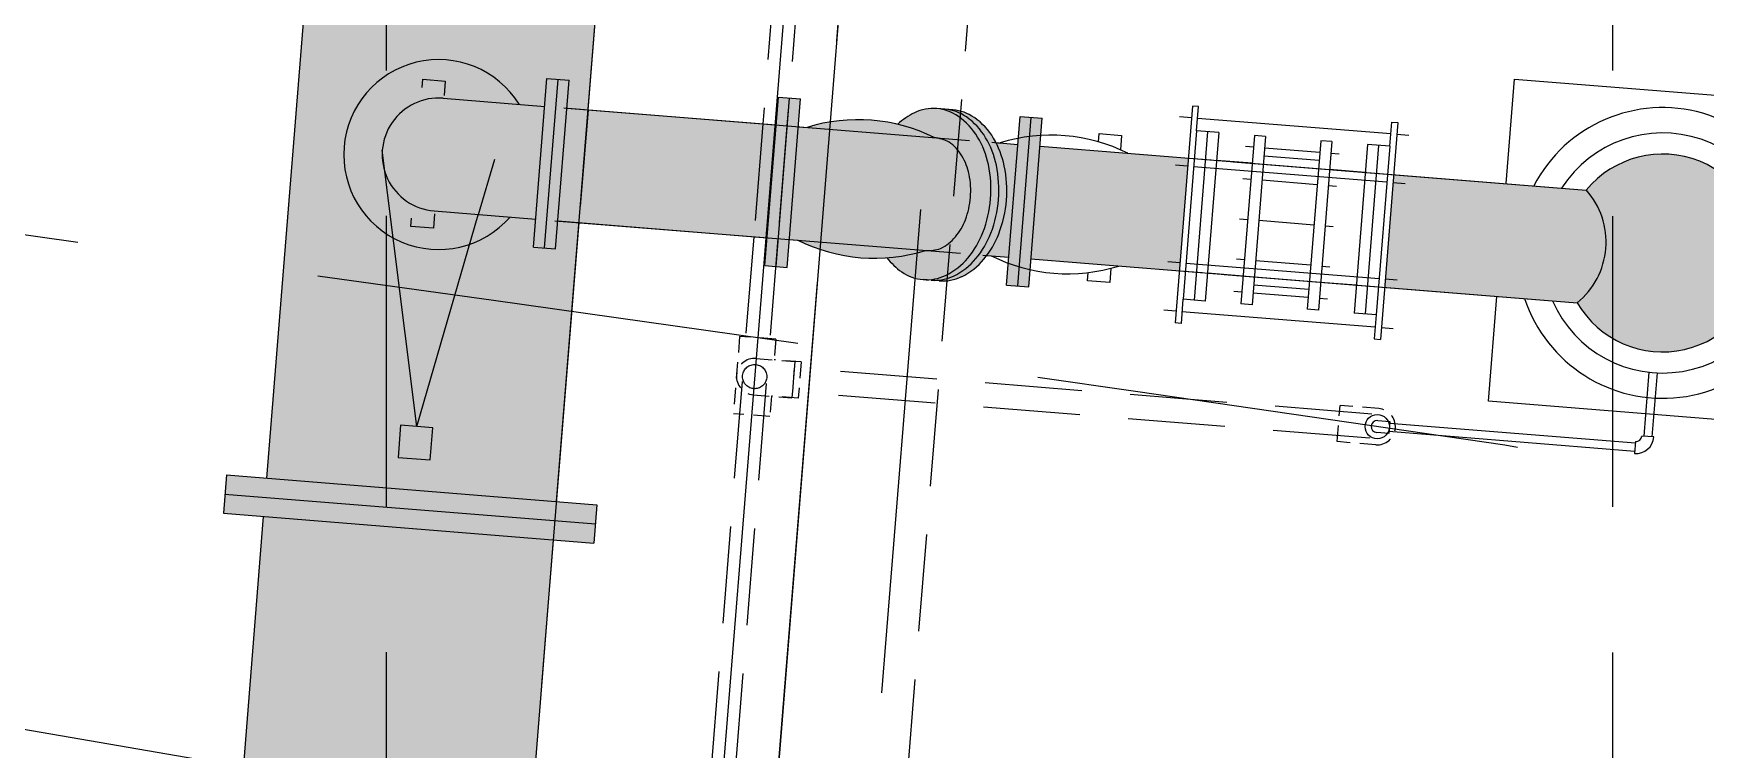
# Model space of a CAD drawing. Header units: feet. Extents: x 4829 to 5337, y 4560 to 5371.
# Drawn here: x 5129.99 to 5147.24, y 5210.88 to 5218.27 of the extents above; entities that cross this region are included whole.
import ezdxf

# ---------------------------------------------------------------- set-up
doc = ezdxf.new("R2010")
doc.units = ezdxf.units.FT
doc.header["$LTSCALE"] = 20
doc.header["$MEASUREMENT"] = 0
for name, pattern in [('HIDDEN', [0.375, 0.25, -0.125]), ('Prop.Base$0$HIDDEN', [0.375, 0.25, -0.125]), ('Prop.Base$0$HIDDENS', [0.075, 0.05, -0.025]), ('Prop.Base$0$STRUCTCL', [1.15, 1, -0.05, 0.05, -0.05])]:
    doc.linetypes.add(name, pattern=pattern)
doc.layers.get('0').update_dxf_attribs({"linetype": 'CONTINUOUS'})
for name, color, linetype in [('DPIPE1', 2, 'CONTINUOUS'), ('EC', 43, 'CONTINUOUS'), ('GRID', 254, 'HIDDEN'), ('Prop.Base$0$CL-PVC', 9, 'Prop.Base$0$STRUCTCL'), ('Prop.Base$0$DISCHARGE-SOLID', 40, 'CONTINUOUS'), ('Prop.Base$0$DPIPE1', 2, 'CONTINUOUS'), ('Prop.Base$0$GRATING', 9, 'CONTINUOUS'), ('Prop.Base$0$HIDDEN0', 8, 'Prop.Base$0$HIDDENS'), ('Prop.Base$0$PIPE0', 242, 'CONTINUOUS'), ('Prop.Base$0$PIPE1', 2, 'CONTINUOUS'), ('Prop.Base$0$PIT', 8, 'Prop.Base$0$HIDDEN'), ('Prop.Base$0$STRUCT2', 192, 'CONTINUOUS')]:
    doc.layers.add(name, color=color, linetype=linetype)

# ---------------------------------------------------------------- blocks, each defined once
blk = doc.blocks.new('Prop.Base$0$FLG36')
for p, q in [((2.38, 23), (-2.38, 23)), ((-2.38, 23), (-2.38, -23)), ((0, 23), (0, -23)), ((2.38, 23), (2.38, -23)), ((2.38, -23), (-2.38, -23))]:
    blk.add_line(p, q)
blk = doc.blocks.new('Prop.Base$0$15VB90')
for p, q in [((0, 1.125), (2.4, 1.125)), ((2.4, 1.125), (2.4, -1.125)), ((0, -1.125), (2.4, -1.125))]:
    blk.add_line(p, q)
blk.add_arc((0, 0), 1.125, 90, 270)
blk = doc.blocks.new('Prop.Base$0$15X15TEE')
for p, q in [((-1.125, 2.8), (1.125, 2.8)), ((-1.125, 2.8), (-1.125, 1.125)), ((1.125, 2.8), (1.125, 1.125)), ((-2.4, 1.125), (-2.4, -1.125)), ((-2.4, 1.125), (-1.125, 1.125)), ((1.125, 1.125), (2.4, 1.125)), ((2.4, 1.125), (2.4, -1.125)), ((-2.4, -1.125), (2.4, -1.125))]:
    blk.add_line(p, q)
blk = doc.blocks.new('Prop.Base$0$FLG14')
for p, q in [((-1.38, 10.46), (1.38, 10.46)), ((-1.38, -10.46), (-1.38, 10.46)), ((0, -10.46), (0, 10.46)), ((1.38, -10.46), (1.38, 10.46)), ((-1.38, -10.46), (1.38, -10.46))]:
    blk.add_line(p, q)
blk = doc.blocks.new('Prop.Base$0$1B90')
for p, q in [((1.47, -0.75), (1.47, 0.75)), ((-0.75, -1.47), (0.75, -1.47))]:
    blk.add_line(p, q)
for radius in [2.22, 0.724]:
    blk.add_arc((1.47, -1.47), radius, 90, 180)
blk = doc.blocks.new('Prop.Base$0$1VB90')
for p, q in [((0, 0.75), (1.5, 0.75)), ((1.5, 0.75), (1.5, -0.75)), ((1.5, -0.75), (0, -0.75))]:
    blk.add_line(p, q)
blk.add_arc((0, 0), 0.75, 90, 270)
blk = doc.blocks.new('Prop.Base$0$COUPLE14')
for p, q in [((-4.81, 10.46), (-3.43, 10.46)), ((-4.81, -10.46), (-4.81, 10.46)), ((-3.43, -10.46), (-3.43, 10.46)), ((3.43, 10.46), (4.81, 10.46)), ((3.43, -10.46), (3.43, 10.46)), ((4.81, -10.46), (4.81, 10.46)), ((-4.81, -10.46), (-3.43, -10.46)), ((3.43, -10.46), (4.81, -10.46))]:
    blk.add_line(p, q)
at = {"layer": 'Prop.Base$0$PIPE0'}
for p, q in [((-3.43, 8), (3.43, 8)), ((-3.43, -8), (3.43, -8))]:
    blk.add_line(p, q, dxfattribs=at)
at = {"layer": 'Prop.Base$0$PIPE1'}
for p, q in [((-5.81, 9), (-4.81, 9)), ((-3.43, 9), (3.43, 9)), ((4.81, 9), (5.81, 9)), ((-4.81, 5), (-5.81, 5)), ((-3.43, 5), (3.43, 5)), ((4.81, 5), (5.81, 5)), ((-4.81, 0), (-5.81, 0)), ((-3.43, 0), (3.43, 0)), ((4.81, 0), (5.81, 0)), ((-4.81, -5), (-5.81, -5)), ((-3.43, -5), (3.43, -5)), ((4.81, -5), (5.81, -5)), ((-5.81, -9), (-4.81, -9)), ((-3.43, -9), (3.43, -9)), ((4.81, -9), (5.81, -9))]:
    blk.add_line(p, q, dxfattribs=at)

msp = doc.modelspace()

# ---------------------------------------------------------------- hatches: boundary and pattern name
at = {"layer": 'Prop.Base$0$DISCHARGE-SOLID'}
for color, points in [(253, [(5130.301, 5187.597), (5133.292, 5187.357), (5138.912, 5257.322), (5161.837, 5277.281), (5159.855, 5279.533), (5136.02, 5258.781)]), (7, [(5137.559, 5216.16), (5137.652, 5217.323), (5135.494, 5217.496), (5135.4, 5216.333)]), (7, [(5139.192, 5216.029, 0.10162), (5139.347, 5216.049, 0.106756), (5139.501, 5216.169, 0.082828), (5139.604, 5216.346, 0.071352), (5139.656, 5216.577, 0.071352), (5139.642, 5216.813, 0.082828), (5139.568, 5217.004, 0.106756), (5139.435, 5217.147, 0.077161), (5139.283, 5217.193, 0.193402), (5137.97, 5217.297), (5137.882, 5217.305), (5137.788, 5216.142), (5137.876, 5216.135, 0.193917)]), (7, [(5139.784, 5216.215, 0.071509), (5139.863, 5216.561, 0.071195), (5139.841, 5216.914, 0.082828), (5139.73, 5217.198, 0.106756), (5139.531, 5217.412, 0.133256), (5139.31, 5217.492, 0.133256), (5139.079, 5217.449, 0.076335), (5138.906, 5217.33, -0.056965), (5139.283, 5217.193, -0.077161), (5139.435, 5217.147, -0.106756), (5139.568, 5217.004, -0.082828), (5139.642, 5216.813, -0.071352), (5139.656, 5216.577, -0.071352), (5139.604, 5216.346, -0.082828), (5139.501, 5216.169, -0.106756), (5139.347, 5216.049, -0.10162), (5139.192, 5216.029, -0.057462), (5138.795, 5215.953, 0.076335), (5138.947, 5215.808, 0.133256), (5139.168, 5215.728, 0.133256), (5139.4, 5215.772, 0.106756), (5139.63, 5215.951, 0.082828)]), (7, [(5146.008, 5216.652, -0.428611), (5145.914, 5215.489, 3.184587)])]:
    msp.add_hatch(color=color, dxfattribs=at).paths.add_polyline_path(points)
h = msp.add_hatch(color=7, dxfattribs=at)
h.paths.add_polyline_path([(5137.765, 5215.854), (5137.905, 5217.592), (5137.79, 5217.601), (5137.651, 5215.863)])
h.paths.add_polyline_path([(5137.651, 5215.863), (5137.79, 5217.601), (5137.676, 5217.61), (5137.536, 5215.873)])
h = msp.add_hatch(color=7, dxfattribs=at)
h.paths.add_polyline_path([(5139.21, 5217.227), (5139.222, 5217.375), (5138.99, 5217.394), (5138.983, 5217.31, -0.034169)])
h.paths.add_polyline_path([(5139.1, 5215.858), (5139.112, 5216.006, -0.034169), (5138.875, 5215.961), (5138.868, 5215.877)])
h = msp.add_hatch(color=7, dxfattribs=at)
h.paths.add_polyline_path([(5139.949, 5216.202, 0.071352), (5140.027, 5216.547, 0.071352), (5140.005, 5216.9, 0.082828), (5139.895, 5217.185, 0.106756), (5139.696, 5217.399, 0.133256), (5139.474, 5217.479), (5139.392, 5217.485, -0.133256), (5139.614, 5217.406, -0.106756), (5139.812, 5217.192, -0.082828), (5139.923, 5216.907, -0.071352), (5139.945, 5216.554, -0.071352), (5139.867, 5216.208, -0.082828), (5139.712, 5215.945, -0.106756), (5139.482, 5215.765, -0.133256), (5139.251, 5215.722), (5139.333, 5215.715, 0.133256), (5139.564, 5215.759, 0.106756), (5139.794, 5215.938, 0.082828)])
h.paths.add_polyline_path([(5139.867, 5216.208, 0.071352), (5139.945, 5216.554, 0.071352), (5139.923, 5216.907, 0.082828), (5139.812, 5217.192, 0.106756), (5139.614, 5217.406, 0.133256), (5139.392, 5217.485), (5139.31, 5217.492, -0.133256), (5139.531, 5217.412, -0.106756), (5139.73, 5217.198, -0.082828), (5139.841, 5216.914, -0.071352), (5139.863, 5216.56, -0.071352), (5139.784, 5216.215, -0.082828), (5139.63, 5215.951, -0.106756), (5139.4, 5215.772, -0.133256), (5139.168, 5215.728), (5139.251, 5215.722, 0.13291), (5139.481, 5215.765, 0.00034), (5139.482, 5215.765, 0.106756), (5139.712, 5215.945, 0.082828)])
h = msp.add_hatch(color=7, dxfattribs=at)
h.paths.add_polyline_path([(5140.257, 5215.654), (5140.327, 5216.522), (5140.212, 5216.531), (5140.143, 5215.663)])
h.paths.add_polyline_path([(5140.327, 5216.522), (5140.397, 5217.392), (5140.282, 5217.401), (5140.212, 5216.531)])
h.paths.add_polyline_path([(5140.212, 5216.531), (5140.282, 5217.401), (5140.168, 5217.41), (5140.098, 5216.54)])
h.paths.add_polyline_path([(5140.143, 5215.663), (5140.212, 5216.531), (5140.098, 5216.54), (5140.028, 5215.672)])
h.paths.add_polyline_path([(5140.051, 5215.96), (5140.098, 5216.54), (5140.027, 5216.546, -0.071154), (5139.949, 5216.202, -0.069094), (5139.826, 5215.978)])
h.paths.add_polyline_path([(5140.098, 5216.54), (5140.144, 5217.123), (5139.919, 5217.141, -0.069094), (5140.005, 5216.9, -0.07155), (5140.027, 5216.546)])
h = msp.add_hatch(color=7, dxfattribs=at)
h.paths.add_polyline_path([(5146.008, 5216.652), (5144.021, 5216.811), (5143.927, 5215.648), (5145.914, 5215.489, 0.428611)])
h.paths.add_polyline_path([(5141.903, 5216.982), (5140.374, 5217.104), (5140.28, 5215.941), (5141.809, 5215.819)])
h = msp.add_hatch(color=7, dxfattribs=at)
h.paths.add_polyline_path([(5135.786, 5213.208), (5135.802, 5213.406), (5135.387, 5213.439), (5135.371, 5213.242)])
h.paths.add_polyline_path([(5135.77, 5213.01), (5135.786, 5213.208), (5135.371, 5213.242), (5135.355, 5213.044)])
h.paths.add_polyline_path([(5133.876, 5213.362), (5133.892, 5213.559), (5131.981, 5213.713), (5131.965, 5213.515)])
h.paths.add_polyline_path([(5133.86, 5213.164), (5133.876, 5213.362), (5131.965, 5213.515), (5131.949, 5213.317)])

# ---------------------------------------------------------------- linework, layer by layer
for p, q in [((5140.028, 5215.672), (5140.168, 5217.41)), ((5140.143, 5215.663), (5140.282, 5217.401)), ((5140.168, 5217.41), (5140.397, 5217.392)), ((5140.257, 5215.654), (5140.397, 5217.392)), ((5140.028, 5215.672), (5140.257, 5215.654))]:
    msp.add_line(p, q)
at = {"color": 7}
for p, q in [((5141.946, 5217.517), (5141.766, 5215.281)), ((5142.008, 5217.512), (5141.946, 5217.517)), ((5141.988, 5217.263), (5142.008, 5217.512)), ((5144.064, 5217.347), (5143.884, 5215.111)), ((5143.981, 5217.103), (5144.001, 5217.352)), ((5144.001, 5217.352), (5144.064, 5217.347)), ((5141.848, 5215.525), (5141.828, 5215.276)), ((5143.842, 5215.365), (5143.822, 5215.116)), ((5141.828, 5215.276), (5141.766, 5215.281)), ((5143.822, 5215.116), (5143.884, 5215.111))]:
    msp.add_line(p, q, dxfattribs=at)
at = {"layer": 'DPIPE1', "color": 7}
for p, q in [((5132.397, 5213.679), (5133.392, 5226.077)), ((5135.387, 5213.439), (5136.383, 5225.837)), ((5134.216, 5217.599), (5135.265, 5217.515)), ((5135.461, 5217.499), (5139.646, 5217.163)), ((5140.977, 5217.149), (5140.984, 5217.234)), ((5140.984, 5217.234), (5141.215, 5217.215)), ((5141.215, 5217.215), (5141.204, 5217.067)), ((5139.875, 5217.144), (5139.963, 5217.137)), ((5141.913, 5216.981), (5142.138, 5216.963)), ((5142.367, 5216.944), (5146.008, 5216.652)), ((5134.123, 5216.436), (5135.171, 5216.352)), ((5135.367, 5216.336), (5139.553, 5216)), ((5139.782, 5215.981), (5139.87, 5215.974)), ((5141.105, 5215.846), (5141.094, 5215.698)), ((5140.862, 5215.716), (5140.869, 5215.801)), ((5141.094, 5215.698), (5140.862, 5215.716)), ((5141.82, 5215.818), (5142.045, 5215.8)), ((5142.274, 5215.781), (5145.914, 5215.489)), ((5131.222, 5199.06), (5132.365, 5213.284)), ((5134.213, 5198.82), (5135.355, 5213.044))]:
    msp.add_line(p, q, dxfattribs=at)
for centre, radius, start, end in [((5134.17, 5217.018), 0.583, 85.4073, 265.4073), ((5140.49, 5215.452), 1.766, 63.4586, 107.356), ((5146.796, 5216.003), 1.02, 210.2732, 140.5414), ((5145.407, 5216.115), 0.806, 309.0063, 41.8084), ((5140.659, 5217.554), 1.766, 243.4585, 287.3562)]:
    msp.add_arc(centre, radius, start, end, dxfattribs=at)
at = {"layer": 'EC', "color": 43, "linetype": 'HIDDEN', "elevation": 635.5, "flags": 128}
msp.add_lwpolyline([(5227.402, 5229.562), (5224.665, 5229.399), (5223.722, 5229.329), (5223.202, 5229.27), (5223.108, 5229.221), (5223.114, 5228.987), (5223.221, 5228.566), (5223.428, 5227.959), (5223.424, 5227.604), (5223.209, 5227.501), (5222.783, 5227.651), (5219.784, 5225.474), (5214.212, 5220.971), (5206.067, 5214.141), (5200.405, 5209.157), (5197.225, 5206.019), (5196.527, 5204.726), (5195.405, 5203.887), (5193.858, 5203.503), (5191.886, 5203.572), (5190.124, 5202.657), (5188.573, 5200.758), (5187.231, 5197.875), (5186.545, 5197.283), (5186.516, 5198.984), (5187.141, 5202.975), (5183.33, 5206.2), (5175.08, 5208.658), (5162.392, 5210.349), (5153.762, 5211.659), (5149.19, 5212.588), (5148.676, 5213.136), (5148.223, 5213.5), (5147.831, 5213.68), (5147.499, 5213.678), (5146.944, 5213.733), (5146.167, 5213.847), (5145.167, 5214.02), (5141.357, 5214.575), (5134.735, 5215.512), (5125.302, 5216.831), (5118.123, 5217.585), (5113.196, 5217.774), (5110.522, 5217.398), (5107.831, 5216.614), (5105.122, 5215.421), (5102.395, 5213.819), (5100.172, 5212.481), (5098.453, 5211.404), (5097.237, 5210.59), (5095.936, 5209.399), (5094.549, 5207.83), (5093.076, 5205.884), (5091.618, 5204.308), (5090.173, 5203.104), (5088.742, 5202.271), (5087.265, 5201.122), (5085.741, 5199.657), (5084.171, 5197.877), (5082.291, 5196.321), (5080.101, 5194.989), (5077.602, 5193.882), (5076.062, 5192.896), (5075.48, 5192.032), (5075.857, 5191.291), (5075.857, 5191.291), (5075.99, 5190.432), (5075.878, 5189.457), (5075.522, 5188.364), (5075.139, 5187.567), (5074.731, 5187.065), (5074.296, 5186.858), (5074.067, 5186.582), (5074.045, 5186.238), (5074.228, 5185.825), (5074.299, 5185.516), (5074.257, 5185.312), (5074.103, 5185.212), (5073.058, 5183.628), (5071.122, 5180.561), (5068.296, 5176.009), (5066.421, 5172.92), (5065.497, 5171.294), (5065.526, 5171.129), (5065.388, 5170.742), (5065.084, 5170.132), (5064.614, 5169.299), (5064.149, 5168.803), (5063.69, 5168.645), (5063.237, 5168.824), (5062.958, 5168.801), (5062.852, 5168.578), (5062.92, 5168.154), (5062.914, 5167.71), (5062.832, 5167.248), (5062.676, 5166.766), (5062.302, 5166.056), (5061.71, 5165.116), (5060.9, 5163.948), (5060.304, 5163.146), (5059.92, 5162.712), (5059.75, 5162.645), (5059.628, 5162.596), (5059.555, 5162.567), (5059.53, 5162.557), (5059.475, 5162.532), (5059.388, 5162.492), (5059.27, 5162.438), (5059.153, 5162.381), (5059.037, 5162.322), (5058.922, 5162.26), (5058.814, 5162.198), (5058.714, 5162.137), (5058.622, 5162.076), (5058.535, 5162.014), (5058.454, 5161.953), (5058.379, 5161.891), (5058.309, 5161.83), (5058.244, 5161.768), (5058.184, 5161.707), (5058.143, 5161.665), (5058.121, 5161.643), (5058.119, 5161.64), (5058.093, 5161.608), (5058.045, 5161.545), (5057.973, 5161.453), (5057.903, 5161.354), (5057.833, 5161.249), (5057.766, 5161.138), (5057.311, 5160.209), (5057.311, 5160.209), (5056.469, 5158.461), (5055.241, 5155.896), (5054.384, 5154.235), (5053.9, 5153.48), (5053.788, 5153.63), (5052.977, 5152.968), (5051.466, 5151.496), (5049.257, 5149.212), (5046.642, 5145.26), (5043.623, 5139.642), (5040.198, 5132.356), (5037.94, 5127.585), (5036.851, 5125.33), (5036.929, 5125.591), (5036.932, 5125.76), (5036.859, 5125.837), (5036.71, 5125.822), (5035.408, 5125.072), (5032.953, 5123.585), (5029.344, 5121.363), (5024.056, 5116.681), (5017.088, 5109.54), (5008.441, 5099.94), (5002.026, 5092.103), (4997.844, 5086.032), (4995.894, 5081.725), (4994.377, 5079.144), (4993.292, 5078.289), (4992.641, 5079.161), (4992.258, 5078.896), (4992.144, 5077.494), (4992.3, 5074.955), (4992.071, 5072.515), (4991.458, 5070.173), (4990.46, 5067.929), (4989.749, 5066.238), (4989.327, 5065.1), (4989.191, 5064.516), (4989.044, 5063.924), (4988.883, 5063.323), (4988.71, 5062.714), (4988.021, 5060.566), (4986.815, 5056.88), (4985.093, 5051.655), (4983.397, 5047.49), (4981.726, 5044.384), (4980.082, 5042.338), (4978.778, 5040.813), (4977.816, 5039.81), (4977.195, 5039.329), (4976.731, 5038.582), (4976.425, 5037.567), (4976.277, 5036.285), (4976.109, 5035.022), (4975.923, 5033.778), (4975.718, 5032.554), (4974.561, 5030.398), (4972.454, 5027.309), (4969.394, 5023.288), (4967.348, 5020.534), (4966.315, 5019.046), (4966.295, 5018.824), (4966.416, 5017.473), (4966.676, 5014.995), (4966.676, 5014.995), (4967.077, 5011.388), (4967.1, 5009.836), (4966.743, 5010.339), (4966.009, 5012.895), (4965.48, 5014.524), (4965.156, 5015.223), (4965.039, 5014.995), (4964.96, 5014.841), (4964.919, 5014.762), (4964.917, 5014.758), (4963.914, 5011.973), (4961.911, 5006.407), (4958.907, 4998.059), (4955.213, 4992.724), (4950.83, 4990.401), (4945.757, 4991.09), (4936.57, 5007.542), (4923.269, 5039.758), (4905.854, 5087.737), (4894.523, 5120.647), (4889.275, 5138.487), (4890.11, 5141.257), (4891.142, 5143.175), (4892.372, 5144.239), (4893.799, 5144.45), (4894.46, 5144.946), (4894.355, 5145.725), (4893.483, 5146.788), (4893.356, 5151.125), (4893.974, 5158.738), (4896.699, 5180.512)], dxfattribs=at)
at = {"layer": 'EC', "color": 43, "elevation": 636, "flags": 128}
msp.add_lwpolyline([(5112.182, 5213.233), (5116.958, 5213.097), (5117.477, 5213.067), (5120.049, 5212.707), (5123.674, 5212.137), (5128.351, 5211.358), (5134.08, 5210.369), (5138.533, 5209.715), (5141.71, 5209.396), (5143.611, 5209.412), (5145.86, 5208.377), (5148.458, 5206.29), (5151.404, 5203.152), (5156.291, 5200.67), (5163.12, 5198.844), (5171.892, 5197.675), (5177.323, 5194.243), (5179.415, 5188.548), (5178.167, 5180.591)], dxfattribs=at)
at = {"layer": 'GRID', "color": 8, "linetype": 'HIDDEN', "ltscale": 0.6}
for p, q in [((5133.633, 4623.886), (5133.633, 5357.701)), ((5146.284, 4623.884), (5146.284, 5357.701))]:
    msp.add_line(p, q, dxfattribs=at)
at = {"layer": 'Prop.Base$0$CL-PVC', "color": 7}
msp.add_line((5138.313, 5225.717), (5135.582, 5191.726), dxfattribs=at)
at = {"layer": 'Prop.Base$0$DPIPE1', "color": 7}
for p, q in [((5132.397, 5213.679), (5133.392, 5226.077)), ((5135.711, 5217.479), (5136.205, 5223.626)), ((5133.999, 5217.71), (5134.006, 5217.794)), ((5134.006, 5217.794), (5134.238, 5217.776)), ((5134.238, 5217.776), (5134.226, 5217.628)), ((5134.216, 5217.599), (5135.265, 5217.515)), ((5135.494, 5217.496), (5137.652, 5217.323)), ((5137.882, 5217.305), (5137.97, 5217.297)), ((5139.919, 5217.141), (5140.144, 5217.123)), ((5140.374, 5217.104), (5146.008, 5216.652)), ((5133.884, 5216.277), (5133.891, 5216.361)), ((5134.128, 5216.406), (5134.116, 5216.258)), ((5134.123, 5216.436), (5135.171, 5216.352)), ((5134.116, 5216.258), (5133.884, 5216.277)), ((5135.235, 5211.548), (5135.618, 5216.316)), ((5135.4, 5216.333), (5137.559, 5216.16)), ((5137.788, 5216.142), (5137.876, 5216.135)), ((5139.826, 5215.978), (5140.051, 5215.96)), ((5140.28, 5215.941), (5145.914, 5215.489)), ((5131.222, 5199.06), (5132.365, 5213.284)), ((5135.124, 5210.168), (5135.355, 5213.044))]:
    msp.add_line(p, q, dxfattribs=at)
for centre, radius, start, end in [((5134.17, 5217.018), 0.583, 85.4073, 265.4073), ((5146.796, 5216.003), 1.02, 210.2732, 140.5414), ((5145.407, 5216.115), 0.806, 309.0063, 41.8084)]:
    msp.add_arc(centre, radius, start, end, dxfattribs=at)
at = {"layer": 'Prop.Base$0$GRATING', "color": 7, "flags": 128}
msp.add_lwpolyline([(5138.984, 5226.996), (5136.128, 5191.444), (5127.157, 5192.165), (5130.013, 5227.717)], dxfattribs=at)
at = {"layer": 'Prop.Base$0$HIDDEN0', "color": 7}
for p, q in [((5136.603, 5180.705), (5140.089, 5224.104)), ((5138.008, 5223.481), (5137.514, 5217.334)), ((5138.257, 5223.461), (5137.763, 5217.314)), ((5135.711, 5217.479), (5135.618, 5216.316)), ((5137.514, 5217.334), (5137.42, 5216.171)), ((5137.763, 5217.314), (5137.67, 5216.151)), ((5134.58, 5216.399), (5134.751, 5216.971)), ((5137.42, 5216.171), (5136.927, 5210.023)), ((5137.67, 5216.151), (5137.176, 5210.003)), ((5137.839, 5214.82), (5137.819, 5214.571)), ((5143.796, 5214.342), (5137.905, 5214.815)), ((5143.776, 5214.092), (5137.885, 5214.566))]:
    msp.add_line(p, q, dxfattribs=at)
msp.add_circle((5137.43, 5214.728), 0.125, dxfattribs=at)
at = {"layer": 'Prop.Base$0$PIPE0', "color": 7}
for p, q in [((5139.474, 5217.479), (5139.31, 5217.492)), ((5133.944, 5214.213), (5133.588, 5217.064)), ((5133.944, 5214.213), (5134.579, 5216.397)), ((5139.333, 5215.715), (5139.168, 5215.728)), ((5146.655, 5214.773), (5146.602, 5214.114)), ((5146.738, 5214.767), (5146.685, 5214.107)), ((5146.508, 5213.956), (5143.973, 5214.16)), ((5146.515, 5214.04), (5143.98, 5214.243))]:
    msp.add_line(p, q, dxfattribs=at)
for points in [[(5138.795, 5215.953, 0.076335), (5138.947, 5215.808, 0.133256), (5139.168, 5215.728, 0.133256), (5139.4, 5215.772, 0.106756), (5139.63, 5215.951, 0.082828), (5139.784, 5216.215, 0.071352), (5139.863, 5216.56, 0.071352), (5139.841, 5216.914, 0.082828), (5139.73, 5217.198, 0.106756), (5139.531, 5217.412, 0.133256), (5139.31, 5217.492, 0.133256), (5139.079, 5217.449, 0.076335), (5138.906, 5217.33, 0.075801)], [(5139.251, 5215.722, 0.133256), (5139.482, 5215.765, 0.106756), (5139.712, 5215.945, 0.082828), (5139.867, 5216.208, 0.071352), (5139.945, 5216.554, 0.071352), (5139.923, 5216.907, 0.082828), (5139.812, 5217.192, 0.106756), (5139.614, 5217.406, 0.133256), (5139.392, 5217.485, 0.133256)]]:
    msp.add_lwpolyline(points, format="xyb", dxfattribs=at)
at = {"layer": 'Prop.Base$0$PIPE0', "color": 7, "flags": 128}
msp.add_lwpolyline([(5133.944, 5214.213), (5133.778, 5214.227), (5133.751, 5213.894), (5134.084, 5213.868), (5134.11, 5214.2)], close=True, dxfattribs=at)
at = {"layer": 'Prop.Base$0$PIPE0', "color": 7}
msp.add_circle((5143.852, 5214.212), 0.125, dxfattribs=at)
for centre, radius, start, end in [((5134.17, 5217.018), 0.979, 31.9731, 318.8416), ((5139.438, 5217.031), 0.449, 55.0461, 85.4073), ((5139.3, 5216.832), 0.692, 30.6717, 55.0461), ((5146.796, 5216.003), 1.499, 198.3024, 152.5123), ((5146.796, 5216.003), 1.238, 203.5243, 147.2903), ((5139.096, 5216.712), 0.928, 11.7323, 30.6717), ((5138.784, 5216.647), 1.247, 355.4073, 11.7323), ((5138.784, 5216.647), 1.247, 339.0824, 355.4073), ((5139.082, 5216.533), 0.928, 320.1429, 339.0824), ((5139.264, 5216.381), 0.692, 295.7685, 320.1429), ((5139.369, 5216.163), 0.449, 265.4073, 295.7685)]:
    msp.add_arc(centre, radius, start, end, dxfattribs=at)
at = {"layer": 'Prop.Base$0$PIPE1', "color": 7}
for p, q in [((5141.936, 5217.396), (5141.811, 5217.406)), ((5143.992, 5217.231), (5141.998, 5217.391)), ((5144.179, 5217.216), (5144.054, 5217.226)), ((5141.896, 5216.897), (5141.771, 5216.907)), ((5143.952, 5216.732), (5141.958, 5216.892)), ((5142.562, 5216.928), (5142.194, 5216.957)), ((5143.729, 5216.834), (5143.361, 5216.863)), ((5144.139, 5216.717), (5144.014, 5216.727)), ((5141.816, 5215.901), (5141.691, 5215.911)), ((5143.872, 5215.736), (5141.878, 5215.896)), ((5142.468, 5215.765), (5142.101, 5215.794)), ((5143.636, 5215.671), (5143.268, 5215.7)), ((5144.059, 5215.721), (5143.934, 5215.731)), ((5141.776, 5215.402), (5141.651, 5215.412)), ((5143.832, 5215.237), (5141.838, 5215.397)), ((5144.018, 5215.222), (5143.894, 5215.232))]:
    msp.add_line(p, q, dxfattribs=at)
msp.add_lwpolyline([(5137.876, 5216.135, 0.193917), (5139.192, 5216.029, 0.10162), (5139.347, 5216.049, 0.106756), (5139.501, 5216.169, 0.082828), (5139.604, 5216.346, 0.071352), (5139.656, 5216.577, 0.071352), (5139.642, 5216.813, 0.082828), (5139.568, 5217.004, 0.106756), (5139.435, 5217.147, 0.077161), (5139.283, 5217.193, 0.193402), (5137.97, 5217.297)], format="xyb", dxfattribs=at)
at = {"layer": 'Prop.Base$0$PIT', "color": 7, "flags": 128}
for points in [[(5129.096, 5228.794), (5140.061, 5227.913), (5136.191, 5179.735), (5125.226, 5180.616)], [(5135.274, 5180.812), (5138.984, 5226.996), (5130.013, 5227.717), (5126.303, 5181.532)]]:
    msp.add_lwpolyline(points, close=True, dxfattribs=at)
at = {"layer": 'Prop.Base$0$STRUCT2', "color": 7, "flags": 128}
msp.add_lwpolyline([(5145.181, 5216.718), (5145.268, 5217.797), (5148.59, 5217.53), (5148.323, 5214.208), (5145.001, 5214.474), (5145.087, 5215.555)], dxfattribs=at)

# ---------------------------------------------------------------- block references
at = {"color": 7, "xscale": 0.08333333333280805, "yscale": 0.08333333333280805, "zscale": 0.0833333333332613, "rotation": 175.4073176326852}
for name, p in [('Prop.Base$0$FLG14', (5142.033, 5216.385)), ('Prop.Base$0$COUPLE14', (5142.915, 5216.314)), ('Prop.Base$0$FLG14', (5143.797, 5216.243))]:
    msp.add_blockref(name, p, dxfattribs=at)
at = {"layer": 'Prop.Base$0$HIDDEN0', "color": 7, "yscale": 0.1666666666664499}
for name, p, xscale, zscale, rotation in [('Prop.Base$0$15X15TEE', (5137.43, 5214.729), 0.1666666666673567, 0.1666666666666667, 265.4073176330469), ('Prop.Base$0$15VB90', (5137.43, 5214.728), 0.1666666666670652, 0.1666666666666666, 355.4073176342935), ('Prop.Base$0$15VB90', (5143.852, 5214.212), 0.1666666666670651, 0.1666666666666666, 175.4073176342935)]:
    msp.add_blockref(name, p, dxfattribs=dict(at, xscale=xscale, zscale=zscale, rotation=rotation))
at = {"layer": 'Prop.Base$0$PIPE0', "color": 7, "zscale": 0.08333333333333333}
for name, p, xscale, yscale, rotation in [('Prop.Base$0$FLG14', (5135.332, 5216.924), 0.08333333333280805, 0.08333333333371462, 355.4073176326852), ('Prop.Base$0$FLG14', (5135.332, 5216.924), 0.08333333333280805, 0.08333333333371462, 355.4073176326852), ('Prop.Base$0$FLG14', (5137.72, 5216.732), 0.08333333333280805, 0.08333333333371462, 355.4073176326852), ('Prop.Base$0$1VB90', (5143.852, 5214.212), 0.08333333333280805, 0.08333333333371462, 355.4073176326852), ('Prop.Base$0$1B90', (5146.634, 5213.988), 0.08333333333280803, 0.08333333333371458, 175.4073176326852), ('Prop.Base$0$FLG36', (5133.876, 5213.362), 0.08333333333280821, 0.08333333333371462, 85.4073176326852)]:
    msp.add_blockref(name, p, dxfattribs=dict(at, xscale=xscale, yscale=yscale, rotation=rotation))

doc.saveas('drawing.dxf')
